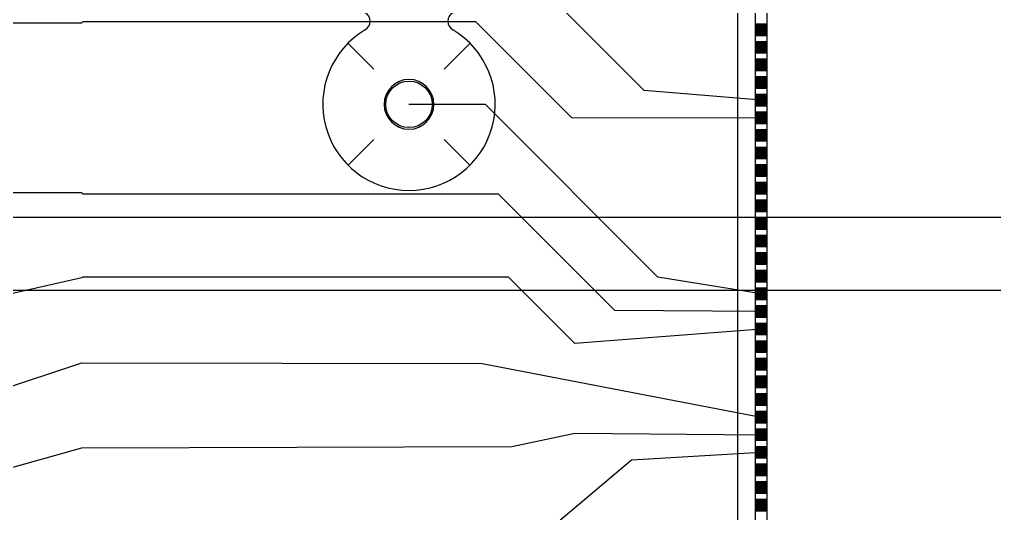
# Model space of a CAD drawing. Header units: inches. Extents: x -0.63 to 3.45, y 0 to 2.67.
# Drawn here: x 0.6427 to 0.9364, y 0.9918 to 1.1405 of the extents above; entities that cross this region are included whole.
import ezdxf

# ---------------------------------------------------------------- set-up
doc = ezdxf.new("R2010")
doc.units = ezdxf.units.IN
doc.header["$MEASUREMENT"] = 0
for name, color, linetype in [('Bottom', 7, 'Continuous'), ('DIE_PAD_Layer_20', 7, 'Continuous'), ('L2_GND', 7, 'Continuous'), ('L5_GND', 7, 'Continuous'), ('Layer_20', 7, 'Continuous'), ('LAYNR4', 7, 'Continuous'), ('LAYNR5', 7, 'Continuous'), ('LAYNR8', 7, 'Continuous'), ('PADLAYER_BOT', 7, 'Continuous'), ('PADLAYER_INNER', 7, 'Continuous'), ('PADLAYER_TOP', 7, 'Continuous'), ('TOOL_TOP', 7, 'Continuous'), ('Trace_Route_Top', 7, 'Continuous')]:
    doc.layers.add(name, color=color, linetype=linetype)

# ---------------------------------------------------------------- blocks, each defined once
blk = doc.blocks.new('SE43')
at = {"layer": 'Trace_Route_Top', "color": 7, "linetype": 'Continuous'}
blk.add_line((0.86606, 1.04735), (0.81, 1.043), dxfattribs=at)
blk = doc.blocks.new('SE42')
at = {"layer": 'Trace_Route_Top'}
blk.add_blockref('SE43', (0, 0), dxfattribs=at)
blk = doc.blocks.new('SE45')
at = {"layer": 'Trace_Route_Top', "color": 7, "linetype": 'Continuous'}
for p, q in [((0.79, 1.063), (0.789, 1.063)), ((0.81, 1.043), (0.79, 1.063))]:
    blk.add_line(p, q, dxfattribs=at)
blk = doc.blocks.new('SE44')
at = {"layer": 'Trace_Route_Top'}
blk.add_blockref('SE45', (0, 0), dxfattribs=at)
blk = doc.blocks.new('SE47')
at = {"layer": 'Trace_Route_Top', "color": 7, "linetype": 'Continuous'}
blk.add_line((0.789, 1.063), (0.66162, 1.063), dxfattribs=at)
blk = doc.blocks.new('SE46')
at = {"layer": 'Trace_Route_Top'}
blk.add_blockref('SE47', (0, 0), dxfattribs=at)
blk = doc.blocks.new('SE49')
at = {"layer": 'Trace_Route_Top', "color": 7, "linetype": 'Continuous'}
blk.add_line((0.66162, 1.063), (0.66142, 1.0628), dxfattribs=at)
blk = doc.blocks.new('SE48')
at = {"layer": 'Trace_Route_Top'}
blk.add_blockref('SE49', (0, 0), dxfattribs=at)
blk = doc.blocks.new('SE51')
at = {"layer": 'Trace_Route_Top', "color": 7, "linetype": 'Continuous'}
blk.add_line((0.66142, 1.0628), (0.56, 1.04), dxfattribs=at)
blk = doc.blocks.new('SE50')
at = {"layer": 'Trace_Route_Top'}
blk.add_blockref('SE51', (0, 0), dxfattribs=at)
blk = doc.blocks.new('SE111')
at = {"layer": 'Trace_Route_Top', "color": 7, "linetype": 'Continuous'}
blk.add_line((0.86606, 1.05265), (0.82203, 1.05297), dxfattribs=at)
blk = doc.blocks.new('SE110')
at = {"layer": 'Trace_Route_Top'}
blk.add_blockref('SE111', (0, 0), dxfattribs=at)
blk = doc.blocks.new('SE113')
at = {"layer": 'Trace_Route_Top', "color": 7, "linetype": 'Continuous'}
blk.add_line((0.82203, 1.05297), (0.787, 1.088), dxfattribs=at)
blk = doc.blocks.new('SE112')
at = {"layer": 'Trace_Route_Top'}
blk.add_blockref('SE113', (0, 0), dxfattribs=at)
blk = doc.blocks.new('SE115')
at = {"layer": 'Trace_Route_Top', "color": 7, "linetype": 'Continuous'}
blk.add_line((0.787, 1.088), (0.6618, 1.088), dxfattribs=at)
blk = doc.blocks.new('SE114')
at = {"layer": 'Trace_Route_Top'}
blk.add_blockref('SE115', (0, 0), dxfattribs=at)
blk = doc.blocks.new('SE117')
at = {"layer": 'Trace_Route_Top', "color": 7, "linetype": 'Continuous'}
blk.add_line((0.6618, 1.088), (0.66142, 1.08839), dxfattribs=at)
blk = doc.blocks.new('SE116')
at = {"layer": 'Trace_Route_Top'}
blk.add_blockref('SE117', (0, 0), dxfattribs=at)
blk = doc.blocks.new('SE119')
at = {"layer": 'Trace_Route_Top', "color": 7, "linetype": 'Continuous'}
for p, q in [((0.56161, 1.08839), (0.56, 1.09)), ((0.66142, 1.08839), (0.56161, 1.08839))]:
    blk.add_line(p, q, dxfattribs=at)
blk = doc.blocks.new('SE118')
at = {"layer": 'Trace_Route_Top'}
blk.add_blockref('SE119', (0, 0), dxfattribs=at)
blk = doc.blocks.new('SE203')
at = {"layer": 'Trace_Route_Top', "color": 7, "linetype": 'Continuous'}
for p, q in [((0.56, 1.14), (0.56043, 1.13957)), ((0.56043, 1.13957), (0.66142, 1.13957))]:
    blk.add_line(p, q, dxfattribs=at)
blk = doc.blocks.new('SE202')
at = {"layer": 'Trace_Route_Top'}
blk.add_blockref('SE203', (0, 0), dxfattribs=at)
blk = doc.blocks.new('SE205')
at = {"layer": 'Trace_Route_Top', "color": 7, "linetype": 'Continuous'}
for p, q in [((0.66142, 1.13957), (0.66181, 1.13996)), ((0.66181, 1.13996), (0.78004, 1.13996))]:
    blk.add_line(p, q, dxfattribs=at)
blk = doc.blocks.new('SE204')
at = {"layer": 'Trace_Route_Top'}
blk.add_blockref('SE205', (0, 0), dxfattribs=at)
blk = doc.blocks.new('SE207')
at = {"layer": 'Trace_Route_Top', "color": 7, "linetype": 'Continuous'}
blk.add_line((0.78004, 1.13996), (0.80898, 1.11102), dxfattribs=at)
blk = doc.blocks.new('SE206')
at = {"layer": 'Trace_Route_Top'}
blk.add_blockref('SE207', (0, 0), dxfattribs=at)
blk = doc.blocks.new('SE209')
at = {"layer": 'Trace_Route_Top', "color": 7, "linetype": 'Continuous'}
blk.add_line((0.80898, 1.11102), (0.86606, 1.11096), dxfattribs=at)
blk = doc.blocks.new('SE208')
at = {"layer": 'Trace_Route_Top'}
blk.add_blockref('SE209', (0, 0), dxfattribs=at)
blk = doc.blocks.new('SE269')
at = {"layer": 'Trace_Route_Top', "color": 7, "linetype": 'Continuous'}
for p, q in [((0.58, 1.01), (0.66142, 1.0372)), ((0.66142, 1.0372), (0.782, 1.037))]:
    blk.add_line(p, q, dxfattribs=at)
blk = doc.blocks.new('SE268')
at = {"layer": 'Trace_Route_Top'}
blk.add_blockref('SE269', (0, 0), dxfattribs=at)
blk = doc.blocks.new('SE271')
at = {"layer": 'Trace_Route_Top', "color": 7, "linetype": 'Continuous'}
blk.add_line((0.782, 1.037), (0.86606, 1.02085), dxfattribs=at)
blk = doc.blocks.new('SE270')
at = {"layer": 'Trace_Route_Top'}
blk.add_blockref('SE271', (0, 0), dxfattribs=at)
blk = doc.blocks.new('SE277')
at = {"layer": 'Trace_Route_Top', "color": 7, "linetype": 'Continuous'}
for p, q in [((0.585, 0.99), (0.66142, 1.01161)), ((0.66142, 1.01161), (0.791, 1.012))]:
    blk.add_line(p, q, dxfattribs=at)
blk = doc.blocks.new('SE276')
at = {"layer": 'Trace_Route_Top'}
blk.add_blockref('SE277', (0, 0), dxfattribs=at)
blk = doc.blocks.new('SE279')
at = {"layer": 'Trace_Route_Top', "color": 7, "linetype": 'Continuous'}
for p, q in [((0.791, 1.012), (0.81, 1.016)), ((0.81, 1.016), (0.86606, 1.01554))]:
    blk.add_line(p, q, dxfattribs=at)
blk = doc.blocks.new('SE278')
at = {"layer": 'Trace_Route_Top'}
blk.add_blockref('SE279', (0, 0), dxfattribs=at)
blk = doc.blocks.new('SE433')
at = {"layer": 'Trace_Route_Top', "color": 7, "linetype": 'Continuous'}
blk.add_line((0.86606, 1.11626), (0.83083, 1.11917), dxfattribs=at)
blk = doc.blocks.new('SE432')
at = {"layer": 'Trace_Route_Top'}
blk.add_blockref('SE433', (0, 0), dxfattribs=at)
blk = doc.blocks.new('SE435')
at = {"layer": 'Trace_Route_Top', "color": 7, "linetype": 'Continuous'}
blk.add_line((0.83083, 1.11917), (0.785, 1.165), dxfattribs=at)
blk = doc.blocks.new('SE434')
at = {"layer": 'Trace_Route_Top'}
blk.add_blockref('SE435', (0, 0), dxfattribs=at)
blk = doc.blocks.new('SE443')
at = {"layer": 'Trace_Route_Top', "color": 7, "linetype": 'Continuous'}
blk.add_line((0.86606, 1.05795), (0.835, 1.063), dxfattribs=at)
blk = doc.blocks.new('SE442')
at = {"layer": 'Trace_Route_Top'}
blk.add_blockref('SE443', (0, 0), dxfattribs=at)
blk = doc.blocks.new('SE445')
at = {"layer": 'Trace_Route_Top', "color": 7, "linetype": 'Continuous'}
for p, q in [((0.783, 1.115), (0.76, 1.115)), ((0.835, 1.063), (0.783, 1.115))]:
    blk.add_line(p, q, dxfattribs=at)
blk = doc.blocks.new('SE444')
at = {"layer": 'Trace_Route_Top'}
blk.add_blockref('SE445', (0, 0), dxfattribs=at)
blk = doc.blocks.new('SE555')
at = {"layer": 'Trace_Route_Top', "color": 7, "linetype": 'Continuous'}
for p, q in [((0.8, 0.98524), (0.827, 1.008)), ((0.827, 1.008), (0.86606, 1.01024))]:
    blk.add_line(p, q, dxfattribs=at)
blk = doc.blocks.new('SE554')
at = {"layer": 'Trace_Route_Top'}
blk.add_blockref('SE555', (0, 0), dxfattribs=at)
blk = doc.blocks.new('SE723')
at = {"layer": 'L2_GND', "color": 7, "linetype": 'Continuous'}
for centre, radius, start, end in [((0.76, 1.16497), 0.02597, 300.5, 239.5), ((0.74529, 1.14), 0.00301, 300.5, 59.5), ((0.77471, 1.14), 0.00301, 120.5, 239.5), ((0.76, 1.11503), 0.02597, 120.5, 59.5)]:
    blk.add_arc(centre, radius, start, end, dxfattribs=at)
blk = doc.blocks.new('SE722')
at = {"layer": 'L2_GND'}
blk.add_blockref('SE723', (0, 0), dxfattribs=at)
blk = doc.blocks.new('SE967')
at = {"layer": 'L2_GND', "color": 7, "linetype": 'Continuous'}
blk.add_line((0.77838, 1.13338), (0.77061, 1.12561), dxfattribs=at)
blk = doc.blocks.new('SE966')
at = {"layer": 'L2_GND'}
blk.add_blockref('SE967', (0, 0), dxfattribs=at)
blk = doc.blocks.new('SE969')
at = {"layer": 'L2_GND', "color": 7, "linetype": 'Continuous'}
blk.add_line((0.74162, 1.13338), (0.74939, 1.12561), dxfattribs=at)
blk = doc.blocks.new('SE968')
at = {"layer": 'L2_GND'}
blk.add_blockref('SE969', (0, 0), dxfattribs=at)
blk = doc.blocks.new('SE971')
at = {"layer": 'L2_GND', "color": 7, "linetype": 'Continuous'}
blk.add_line((0.74162, 1.09662), (0.74939, 1.10439), dxfattribs=at)
blk = doc.blocks.new('SE970')
at = {"layer": 'L2_GND'}
blk.add_blockref('SE971', (0, 0), dxfattribs=at)
blk = doc.blocks.new('SE973')
at = {"layer": 'L2_GND', "color": 7, "linetype": 'Continuous'}
blk.add_line((0.77838, 1.09662), (0.77061, 1.10439), dxfattribs=at)
blk = doc.blocks.new('SE972')
at = {"layer": 'L2_GND'}
blk.add_blockref('SE973', (0, 0), dxfattribs=at)
blk = doc.blocks.new('SE1271')
at = {"layer": 'LAYNR4', "color": 7, "linetype": 'Continuous'}
for centre, radius, start, end in [((0.74529, 1.14), 0.00301, 300.5, 59.5), ((0.77471, 1.14), 0.00301, 120.5, 239.5), ((0.76, 1.11503), 0.02597, 120.5, 59.5)]:
    blk.add_arc(centre, radius, start, end, dxfattribs=at)
blk = doc.blocks.new('SE1270')
at = {"layer": 'LAYNR4'}
blk.add_blockref('SE1271', (0, 0), dxfattribs=at)
blk = doc.blocks.new('SE1367')
at = {"layer": 'L5_GND', "color": 7, "linetype": 'Continuous'}
for centre, radius, start, end in [((0.76, 1.16497), 0.02597, 300.5, 239.5), ((0.74529, 1.14), 0.00301, 300.5, 59.5), ((0.77471, 1.14), 0.00301, 120.5, 239.5), ((0.76, 1.11503), 0.02597, 120.5, 59.5)]:
    blk.add_arc(centre, radius, start, end, dxfattribs=at)
blk = doc.blocks.new('SE1366')
at = {"layer": 'L5_GND'}
blk.add_blockref('SE1367', (0, 0), dxfattribs=at)
blk = doc.blocks.new('SE1611')
at = {"layer": 'L5_GND', "color": 7, "linetype": 'Continuous'}
blk.add_line((0.77838, 1.13338), (0.77061, 1.12561), dxfattribs=at)
blk = doc.blocks.new('SE1610')
at = {"layer": 'L5_GND'}
blk.add_blockref('SE1611', (0, 0), dxfattribs=at)
blk = doc.blocks.new('SE1613')
at = {"layer": 'L5_GND', "color": 7, "linetype": 'Continuous'}
blk.add_line((0.74162, 1.13338), (0.74939, 1.12561), dxfattribs=at)
blk = doc.blocks.new('SE1612')
at = {"layer": 'L5_GND'}
blk.add_blockref('SE1613', (0, 0), dxfattribs=at)
blk = doc.blocks.new('SE1615')
at = {"layer": 'L5_GND', "color": 7, "linetype": 'Continuous'}
blk.add_line((0.74162, 1.09662), (0.74939, 1.10439), dxfattribs=at)
blk = doc.blocks.new('SE1614')
at = {"layer": 'L5_GND'}
blk.add_blockref('SE1615', (0, 0), dxfattribs=at)
blk = doc.blocks.new('SE1617')
at = {"layer": 'L5_GND', "color": 7, "linetype": 'Continuous'}
blk.add_line((0.77838, 1.09662), (0.77061, 1.10439), dxfattribs=at)
blk = doc.blocks.new('SE1616')
at = {"layer": 'L5_GND'}
blk.add_blockref('SE1617', (0, 0), dxfattribs=at)
blk = doc.blocks.new('SE1887')
at = {"layer": 'LAYNR5', "color": 7, "linetype": 'Continuous'}
blk.add_line((0.46837, 1.081), (0.96876, 1.081), dxfattribs=at)
blk = doc.blocks.new('SE1886')
at = {"layer": 'LAYNR5'}
blk.add_blockref('SE1887', (0, 0), dxfattribs=at)
blk = doc.blocks.new('SE1893')
at = {"layer": 'LAYNR5', "color": 7, "linetype": 'Continuous'}
for centre, radius, start, end in [((0.76, 1.16497), 0.02597, 300.5, 239.5), ((0.74529, 1.14), 0.00301, 300.5, 59.5), ((0.77471, 1.14), 0.00301, 120.5, 239.5), ((0.76, 1.11503), 0.02597, 120.5, 59.5)]:
    blk.add_arc(centre, radius, start, end, dxfattribs=at)
blk = doc.blocks.new('SE1892')
at = {"layer": 'LAYNR5'}
blk.add_blockref('SE1893', (0, 0), dxfattribs=at)
blk = doc.blocks.new('SE1991')
at = {"layer": 'LAYNR5', "color": 7, "linetype": 'Continuous'}
blk.add_line((0.9692, 1.059), (0.46419, 1.059), dxfattribs=at)
blk = doc.blocks.new('SE1990')
at = {"layer": 'LAYNR5'}
blk.add_blockref('SE1991', (0, 0), dxfattribs=at)
blk = doc.blocks.new('SE2125')
at = {"layer": 'Bottom', "color": 7, "linetype": 'Continuous'}
for centre, radius, start, end in [((0.76, 1.16497), 0.02597, 300.5, 239.5), ((0.74529, 1.14), 0.00301, 300.5, 59.5), ((0.77471, 1.14), 0.00301, 120.5, 239.5), ((0.76, 1.11503), 0.02597, 120.5, 59.5)]:
    blk.add_arc(centre, radius, start, end, dxfattribs=at)
blk = doc.blocks.new('SE2124')
at = {"layer": 'Bottom'}
blk.add_blockref('SE2125', (0, 0), dxfattribs=at)
blk = doc.blocks.new('SE2499')
at = {"layer": 'PADLAYER_TOP', "color": 7, "linetype": 'Continuous'}
for start, end in [(0, 180), (180, 0)]:
    blk.add_arc((0.76, 1.115), 0.0075, start, end, dxfattribs=at)
blk = doc.blocks.new('SE2498')
at = {"layer": 'PADLAYER_TOP'}
blk.add_blockref('SE2499', (0, 0), dxfattribs=at)
blk = doc.blocks.new('SE2501')
at = {"layer": 'PADLAYER_INNER', "color": 7, "linetype": 'Continuous'}
for start, end in [(0, 180), (180, 0)]:
    blk.add_arc((0.76, 1.115), 0.0075, start, end, dxfattribs=at)
blk = doc.blocks.new('SE2500')
at = {"layer": 'PADLAYER_INNER'}
blk.add_blockref('SE2501', (0, 0), dxfattribs=at)
blk = doc.blocks.new('SE2503')
at = {"layer": 'PADLAYER_BOT', "color": 7, "linetype": 'Continuous'}
for start, end in [(0, 180), (180, 0)]:
    blk.add_arc((0.76, 1.115), 0.0075, start, end, dxfattribs=at)
blk = doc.blocks.new('SE2502')
at = {"layer": 'PADLAYER_BOT'}
blk.add_blockref('SE2503', (0, 0), dxfattribs=at)
blk = doc.blocks.new('SE3825')
at = {"layer": 'Layer_20', "color": 7, "linetype": 'Continuous'}
for p, q in [((0.85909, 1.18888), (1.14091, 1.18888)), ((0.85909, 0.91112), (0.85909, 1.18888)), ((1.14091, 1.18888), (1.14091, 0.91112)), ((1.14091, 0.91112), (0.85909, 0.91112))]:
    blk.add_line(p, q, dxfattribs=at)
blk = doc.blocks.new('SE3824')
at = {"layer": 'Layer_20'}
blk.add_blockref('SE3825', (0, 0), dxfattribs=at)
blk = doc.blocks.new('SE3831')
at = {"layer": 'LAYNR8', "color": 7, "linetype": 'Continuous'}
for p, q in [((0.86437, 0.92374), (0.86437, 1.17626)), ((0.86437, 1.17626), (0.86776, 1.17626)), ((0.86776, 1.17626), (0.86776, 0.92374)), ((0.86776, 0.92374), (0.86437, 0.92374))]:
    blk.add_line(p, q, dxfattribs=at)
blk = doc.blocks.new('SE3830')
at = {"layer": 'LAYNR8'}
blk.add_blockref('SE3831', (0, 0), dxfattribs=at)

msp = doc.modelspace()

# ---------------------------------------------------------------- hatches: boundary and pattern name
at = {"layer": 'DIE_PAD_Layer_20', "linetype": 'Continuous'}
for points in [[(0.86437, 1.13577), (0.86776, 1.13577), (0.86776, 1.13916), (0.86437, 1.13916)], [(0.86437, 1.13047), (0.86776, 1.13047), (0.86776, 1.13386), (0.86437, 1.13386)], [(0.86437, 1.12517), (0.86776, 1.12517), (0.86776, 1.12855), (0.86437, 1.12855)], [(0.86437, 1.11987), (0.86776, 1.11987), (0.86776, 1.12325), (0.86437, 1.12325)], [(0.86437, 1.11457), (0.86776, 1.11457), (0.86776, 1.11795), (0.86437, 1.11795)], [(0.86437, 1.10927), (0.86776, 1.10927), (0.86776, 1.11265), (0.86437, 1.11265)], [(0.86437, 1.10397), (0.86776, 1.10397), (0.86776, 1.10735), (0.86437, 1.10735)], [(0.86437, 1.09866), (0.86776, 1.09866), (0.86776, 1.10205), (0.86437, 1.10205)], [(0.86437, 1.09336), (0.86776, 1.09336), (0.86776, 1.09675), (0.86437, 1.09675)], [(0.86437, 1.08806), (0.86776, 1.08806), (0.86776, 1.09145), (0.86437, 1.09145)], [(0.86437, 1.08276), (0.86776, 1.08276), (0.86776, 1.08615), (0.86437, 1.08615)], [(0.86437, 1.07746), (0.86776, 1.07746), (0.86776, 1.08085), (0.86437, 1.08085)], [(0.86437, 1.07216), (0.86776, 1.07216), (0.86776, 1.07555), (0.86437, 1.07555)], [(0.86437, 1.06686), (0.86776, 1.06686), (0.86776, 1.07025), (0.86437, 1.07025)], [(0.86437, 1.06156), (0.86776, 1.06156), (0.86776, 1.06494), (0.86437, 1.06494)], [(0.86437, 1.05626), (0.86776, 1.05626), (0.86776, 1.05964), (0.86437, 1.05964)], [(0.86437, 1.05096), (0.86776, 1.05096), (0.86776, 1.05434), (0.86437, 1.05434)], [(0.86437, 1.04566), (0.86776, 1.04566), (0.86776, 1.04904), (0.86437, 1.04904)], [(0.86437, 1.04036), (0.86776, 1.04036), (0.86776, 1.04374), (0.86437, 1.04374)], [(0.86437, 1.03506), (0.86776, 1.03506), (0.86776, 1.03844), (0.86437, 1.03844)], [(0.86437, 1.02975), (0.86776, 1.02975), (0.86776, 1.03314), (0.86437, 1.03314)], [(0.86437, 1.02445), (0.86776, 1.02445), (0.86776, 1.02784), (0.86437, 1.02784)], [(0.86437, 1.01915), (0.86776, 1.01915), (0.86776, 1.02254), (0.86437, 1.02254)], [(0.86437, 1.01385), (0.86776, 1.01385), (0.86776, 1.01724), (0.86437, 1.01724)], [(0.86437, 1.00855), (0.86776, 1.00855), (0.86776, 1.01194), (0.86437, 1.01194)], [(0.86437, 1.00325), (0.86776, 1.00325), (0.86776, 1.00664), (0.86437, 1.00664)], [(0.86437, 0.99795), (0.86776, 0.99795), (0.86776, 1.00134), (0.86437, 1.00134)], [(0.86437, 0.99265), (0.86776, 0.99265), (0.86776, 0.99603), (0.86437, 0.99603)]]:
    msp.add_hatch(color=7, dxfattribs=at).paths.add_polyline_path(points)
at = {"layer": 'PADLAYER_TOP', "linetype": 'Continuous'}
for points in [[(0.86437, 1.13577), (0.86776, 1.13577), (0.86776, 1.13916), (0.86437, 1.13916)], [(0.86437, 1.13047), (0.86776, 1.13047), (0.86776, 1.13386), (0.86437, 1.13386)], [(0.86437, 1.12517), (0.86776, 1.12517), (0.86776, 1.12855), (0.86437, 1.12855)], [(0.86437, 1.11987), (0.86776, 1.11987), (0.86776, 1.12325), (0.86437, 1.12325)], [(0.86437, 1.11457), (0.86776, 1.11457), (0.86776, 1.11795), (0.86437, 1.11795)], [(0.86437, 1.10927), (0.86776, 1.10927), (0.86776, 1.11265), (0.86437, 1.11265)], [(0.86437, 1.10397), (0.86776, 1.10397), (0.86776, 1.10735), (0.86437, 1.10735)], [(0.86437, 1.09866), (0.86776, 1.09866), (0.86776, 1.10205), (0.86437, 1.10205)], [(0.86437, 1.09336), (0.86776, 1.09336), (0.86776, 1.09675), (0.86437, 1.09675)], [(0.86437, 1.08806), (0.86776, 1.08806), (0.86776, 1.09145), (0.86437, 1.09145)], [(0.86437, 1.08276), (0.86776, 1.08276), (0.86776, 1.08615), (0.86437, 1.08615)], [(0.86437, 1.07746), (0.86776, 1.07746), (0.86776, 1.08085), (0.86437, 1.08085)], [(0.86437, 1.07216), (0.86776, 1.07216), (0.86776, 1.07555), (0.86437, 1.07555)], [(0.86437, 1.06686), (0.86776, 1.06686), (0.86776, 1.07025), (0.86437, 1.07025)], [(0.86437, 1.06156), (0.86776, 1.06156), (0.86776, 1.06494), (0.86437, 1.06494)], [(0.86437, 1.05626), (0.86776, 1.05626), (0.86776, 1.05964), (0.86437, 1.05964)], [(0.86437, 1.05096), (0.86776, 1.05096), (0.86776, 1.05434), (0.86437, 1.05434)], [(0.86437, 1.04566), (0.86776, 1.04566), (0.86776, 1.04904), (0.86437, 1.04904)], [(0.86437, 1.04036), (0.86776, 1.04036), (0.86776, 1.04374), (0.86437, 1.04374)], [(0.86437, 1.03506), (0.86776, 1.03506), (0.86776, 1.03844), (0.86437, 1.03844)], [(0.86437, 1.02975), (0.86776, 1.02975), (0.86776, 1.03314), (0.86437, 1.03314)], [(0.86437, 1.02445), (0.86776, 1.02445), (0.86776, 1.02784), (0.86437, 1.02784)], [(0.86437, 1.01915), (0.86776, 1.01915), (0.86776, 1.02254), (0.86437, 1.02254)], [(0.86437, 1.01385), (0.86776, 1.01385), (0.86776, 1.01724), (0.86437, 1.01724)], [(0.86437, 1.00855), (0.86776, 1.00855), (0.86776, 1.01194), (0.86437, 1.01194)], [(0.86437, 1.00325), (0.86776, 1.00325), (0.86776, 1.00664), (0.86437, 1.00664)], [(0.86437, 0.99795), (0.86776, 0.99795), (0.86776, 1.00134), (0.86437, 1.00134)], [(0.86437, 0.99265), (0.86776, 0.99265), (0.86776, 0.99603), (0.86437, 0.99603)]]:
    msp.add_hatch(color=7, dxfattribs=at).paths.add_polyline_path(points)

# ---------------------------------------------------------------- linework, layer by layer
at = {"layer": 'DIE_PAD_Layer_20', "color": 7, "linetype": 'Continuous'}
for p, q in [((0.86776, 1.13916), (0.86437, 1.13916)), ((0.86437, 1.13916), (0.86437, 1.13577)), ((0.86776, 1.13577), (0.86776, 1.13916)), ((0.86437, 1.13577), (0.86776, 1.13577)), ((0.86776, 1.13386), (0.86437, 1.13386)), ((0.86437, 1.13386), (0.86437, 1.13047)), ((0.86776, 1.13047), (0.86776, 1.13386)), ((0.86437, 1.13047), (0.86776, 1.13047)), ((0.86776, 1.12855), (0.86437, 1.12855)), ((0.86437, 1.12855), (0.86437, 1.12517)), ((0.86776, 1.12517), (0.86776, 1.12855)), ((0.86437, 1.12517), (0.86776, 1.12517)), ((0.86776, 1.12325), (0.86437, 1.12325)), ((0.86437, 1.12325), (0.86437, 1.11987)), ((0.86776, 1.11987), (0.86776, 1.12325)), ((0.86437, 1.11987), (0.86776, 1.11987)), ((0.86776, 1.11795), (0.86437, 1.11795)), ((0.86437, 1.11795), (0.86437, 1.11457)), ((0.86776, 1.11457), (0.86776, 1.11795)), ((0.86437, 1.11457), (0.86776, 1.11457)), ((0.86776, 1.11265), (0.86437, 1.11265)), ((0.86437, 1.11265), (0.86437, 1.10927)), ((0.86776, 1.10927), (0.86776, 1.11265)), ((0.86437, 1.10927), (0.86776, 1.10927)), ((0.86776, 1.10735), (0.86437, 1.10735)), ((0.86437, 1.10735), (0.86437, 1.10397)), ((0.86776, 1.10397), (0.86776, 1.10735)), ((0.86437, 1.10397), (0.86776, 1.10397)), ((0.86776, 1.10205), (0.86437, 1.10205)), ((0.86437, 1.10205), (0.86437, 1.09866)), ((0.86776, 1.09866), (0.86776, 1.10205)), ((0.86437, 1.09866), (0.86776, 1.09866)), ((0.86776, 1.09675), (0.86437, 1.09675)), ((0.86437, 1.09675), (0.86437, 1.09336)), ((0.86776, 1.09336), (0.86776, 1.09675)), ((0.86437, 1.09336), (0.86776, 1.09336)), ((0.86776, 1.09145), (0.86437, 1.09145)), ((0.86437, 1.09145), (0.86437, 1.08806)), ((0.86776, 1.08806), (0.86776, 1.09145)), ((0.86437, 1.08806), (0.86776, 1.08806)), ((0.86776, 1.08615), (0.86437, 1.08615)), ((0.86437, 1.08615), (0.86437, 1.08276)), ((0.86776, 1.08276), (0.86776, 1.08615)), ((0.86437, 1.08276), (0.86776, 1.08276)), ((0.86776, 1.08085), (0.86437, 1.08085)), ((0.86437, 1.08085), (0.86437, 1.07746)), ((0.86776, 1.07746), (0.86776, 1.08085)), ((0.86437, 1.07746), (0.86776, 1.07746)), ((0.86776, 1.07555), (0.86437, 1.07555)), ((0.86437, 1.07555), (0.86437, 1.07216)), ((0.86776, 1.07216), (0.86776, 1.07555)), ((0.86437, 1.07216), (0.86776, 1.07216)), ((0.86776, 1.07025), (0.86437, 1.07025)), ((0.86437, 1.07025), (0.86437, 1.06686)), ((0.86776, 1.06686), (0.86776, 1.07025)), ((0.86437, 1.06686), (0.86776, 1.06686)), ((0.86776, 1.06494), (0.86437, 1.06494)), ((0.86437, 1.06494), (0.86437, 1.06156)), ((0.86776, 1.06156), (0.86776, 1.06494)), ((0.86437, 1.06156), (0.86776, 1.06156)), ((0.86776, 1.05964), (0.86437, 1.05964)), ((0.86437, 1.05964), (0.86437, 1.05626)), ((0.86776, 1.05626), (0.86776, 1.05964)), ((0.86437, 1.05626), (0.86776, 1.05626)), ((0.86776, 1.05434), (0.86437, 1.05434)), ((0.86437, 1.05434), (0.86437, 1.05096)), ((0.86776, 1.05096), (0.86776, 1.05434)), ((0.86437, 1.05096), (0.86776, 1.05096)), ((0.86776, 1.04904), (0.86437, 1.04904)), ((0.86437, 1.04904), (0.86437, 1.04566)), ((0.86776, 1.04566), (0.86776, 1.04904)), ((0.86437, 1.04566), (0.86776, 1.04566)), ((0.86776, 1.04374), (0.86437, 1.04374)), ((0.86437, 1.04374), (0.86437, 1.04036)), ((0.86776, 1.04036), (0.86776, 1.04374)), ((0.86437, 1.04036), (0.86776, 1.04036)), ((0.86776, 1.03844), (0.86437, 1.03844)), ((0.86437, 1.03844), (0.86437, 1.03506)), ((0.86776, 1.03506), (0.86776, 1.03844)), ((0.86437, 1.03506), (0.86776, 1.03506)), ((0.86776, 1.03314), (0.86437, 1.03314)), ((0.86437, 1.03314), (0.86437, 1.02975)), ((0.86776, 1.02975), (0.86776, 1.03314)), ((0.86437, 1.02975), (0.86776, 1.02975)), ((0.86776, 1.02784), (0.86437, 1.02784)), ((0.86437, 1.02784), (0.86437, 1.02445)), ((0.86776, 1.02445), (0.86776, 1.02784)), ((0.86437, 1.02445), (0.86776, 1.02445)), ((0.86776, 1.02254), (0.86437, 1.02254)), ((0.86437, 1.02254), (0.86437, 1.01915)), ((0.86776, 1.01915), (0.86776, 1.02254)), ((0.86437, 1.01915), (0.86776, 1.01915)), ((0.86776, 1.01724), (0.86437, 1.01724)), ((0.86437, 1.01724), (0.86437, 1.01385)), ((0.86776, 1.01385), (0.86776, 1.01724)), ((0.86437, 1.01385), (0.86776, 1.01385)), ((0.86776, 1.01194), (0.86437, 1.01194)), ((0.86437, 1.01194), (0.86437, 1.00855)), ((0.86776, 1.00855), (0.86776, 1.01194)), ((0.86437, 1.00855), (0.86776, 1.00855)), ((0.86776, 1.00664), (0.86437, 1.00664)), ((0.86437, 1.00664), (0.86437, 1.00325)), ((0.86776, 1.00325), (0.86776, 1.00664)), ((0.86437, 1.00325), (0.86776, 1.00325)), ((0.86776, 1.00134), (0.86437, 1.00134)), ((0.86437, 1.00134), (0.86437, 0.99795)), ((0.86776, 0.99795), (0.86776, 1.00134)), ((0.86437, 0.99795), (0.86776, 0.99795)), ((0.86776, 0.99603), (0.86437, 0.99603)), ((0.86437, 0.99603), (0.86437, 0.99265)), ((0.86776, 0.99265), (0.86776, 0.99603)), ((0.86437, 0.99265), (0.86776, 0.99265))]:
    msp.add_line(p, q, dxfattribs=at)
at = {"layer": 'PADLAYER_TOP', "color": 7, "linetype": 'Continuous'}
for p, q in [((0.86776, 1.13916), (0.86437, 1.13916)), ((0.86437, 1.13916), (0.86437, 1.13577)), ((0.86776, 1.13577), (0.86776, 1.13916)), ((0.86437, 1.13577), (0.86776, 1.13577)), ((0.86776, 1.13386), (0.86437, 1.13386)), ((0.86437, 1.13386), (0.86437, 1.13047)), ((0.86776, 1.13047), (0.86776, 1.13386)), ((0.86437, 1.13047), (0.86776, 1.13047)), ((0.86776, 1.12855), (0.86437, 1.12855)), ((0.86437, 1.12855), (0.86437, 1.12517)), ((0.86776, 1.12517), (0.86776, 1.12855)), ((0.86437, 1.12517), (0.86776, 1.12517)), ((0.86776, 1.12325), (0.86437, 1.12325)), ((0.86437, 1.12325), (0.86437, 1.11987)), ((0.86776, 1.11987), (0.86776, 1.12325)), ((0.86437, 1.11987), (0.86776, 1.11987)), ((0.86776, 1.11795), (0.86437, 1.11795)), ((0.86437, 1.11795), (0.86437, 1.11457)), ((0.86776, 1.11457), (0.86776, 1.11795)), ((0.86437, 1.11457), (0.86776, 1.11457)), ((0.86776, 1.11265), (0.86437, 1.11265)), ((0.86437, 1.11265), (0.86437, 1.10927)), ((0.86776, 1.10927), (0.86776, 1.11265)), ((0.86437, 1.10927), (0.86776, 1.10927)), ((0.86776, 1.10735), (0.86437, 1.10735)), ((0.86437, 1.10735), (0.86437, 1.10397)), ((0.86776, 1.10397), (0.86776, 1.10735)), ((0.86437, 1.10397), (0.86776, 1.10397)), ((0.86776, 1.10205), (0.86437, 1.10205)), ((0.86437, 1.10205), (0.86437, 1.09866)), ((0.86776, 1.09866), (0.86776, 1.10205)), ((0.86437, 1.09866), (0.86776, 1.09866)), ((0.86776, 1.09675), (0.86437, 1.09675)), ((0.86437, 1.09675), (0.86437, 1.09336)), ((0.86776, 1.09336), (0.86776, 1.09675)), ((0.86437, 1.09336), (0.86776, 1.09336)), ((0.86776, 1.09145), (0.86437, 1.09145)), ((0.86437, 1.09145), (0.86437, 1.08806)), ((0.86776, 1.08806), (0.86776, 1.09145)), ((0.86437, 1.08806), (0.86776, 1.08806)), ((0.86776, 1.08615), (0.86437, 1.08615)), ((0.86437, 1.08615), (0.86437, 1.08276)), ((0.86776, 1.08276), (0.86776, 1.08615)), ((0.86437, 1.08276), (0.86776, 1.08276)), ((0.86776, 1.08085), (0.86437, 1.08085)), ((0.86437, 1.08085), (0.86437, 1.07746)), ((0.86776, 1.07746), (0.86776, 1.08085)), ((0.86437, 1.07746), (0.86776, 1.07746)), ((0.86776, 1.07555), (0.86437, 1.07555)), ((0.86437, 1.07555), (0.86437, 1.07216)), ((0.86776, 1.07216), (0.86776, 1.07555)), ((0.86437, 1.07216), (0.86776, 1.07216)), ((0.86776, 1.07025), (0.86437, 1.07025)), ((0.86437, 1.07025), (0.86437, 1.06686)), ((0.86776, 1.06686), (0.86776, 1.07025)), ((0.86437, 1.06686), (0.86776, 1.06686)), ((0.86776, 1.06494), (0.86437, 1.06494)), ((0.86437, 1.06494), (0.86437, 1.06156)), ((0.86776, 1.06156), (0.86776, 1.06494)), ((0.86437, 1.06156), (0.86776, 1.06156)), ((0.86776, 1.05964), (0.86437, 1.05964)), ((0.86437, 1.05964), (0.86437, 1.05626)), ((0.86776, 1.05626), (0.86776, 1.05964)), ((0.86437, 1.05626), (0.86776, 1.05626)), ((0.86776, 1.05434), (0.86437, 1.05434)), ((0.86437, 1.05434), (0.86437, 1.05096)), ((0.86776, 1.05096), (0.86776, 1.05434)), ((0.86437, 1.05096), (0.86776, 1.05096)), ((0.86776, 1.04904), (0.86437, 1.04904)), ((0.86437, 1.04904), (0.86437, 1.04566)), ((0.86776, 1.04566), (0.86776, 1.04904)), ((0.86437, 1.04566), (0.86776, 1.04566)), ((0.86776, 1.04374), (0.86437, 1.04374)), ((0.86437, 1.04374), (0.86437, 1.04036)), ((0.86776, 1.04036), (0.86776, 1.04374)), ((0.86437, 1.04036), (0.86776, 1.04036)), ((0.86776, 1.03844), (0.86437, 1.03844)), ((0.86437, 1.03844), (0.86437, 1.03506)), ((0.86776, 1.03506), (0.86776, 1.03844)), ((0.86437, 1.03506), (0.86776, 1.03506)), ((0.86776, 1.03314), (0.86437, 1.03314)), ((0.86437, 1.03314), (0.86437, 1.02975)), ((0.86776, 1.02975), (0.86776, 1.03314)), ((0.86437, 1.02975), (0.86776, 1.02975)), ((0.86776, 1.02784), (0.86437, 1.02784)), ((0.86437, 1.02784), (0.86437, 1.02445)), ((0.86776, 1.02445), (0.86776, 1.02784)), ((0.86437, 1.02445), (0.86776, 1.02445)), ((0.86776, 1.02254), (0.86437, 1.02254)), ((0.86437, 1.02254), (0.86437, 1.01915)), ((0.86776, 1.01915), (0.86776, 1.02254)), ((0.86437, 1.01915), (0.86776, 1.01915)), ((0.86776, 1.01724), (0.86437, 1.01724)), ((0.86437, 1.01724), (0.86437, 1.01385)), ((0.86776, 1.01385), (0.86776, 1.01724)), ((0.86437, 1.01385), (0.86776, 1.01385)), ((0.86776, 1.01194), (0.86437, 1.01194)), ((0.86437, 1.01194), (0.86437, 1.00855)), ((0.86776, 1.00855), (0.86776, 1.01194)), ((0.86437, 1.00855), (0.86776, 1.00855)), ((0.86776, 1.00664), (0.86437, 1.00664)), ((0.86437, 1.00664), (0.86437, 1.00325)), ((0.86776, 1.00325), (0.86776, 1.00664)), ((0.86437, 1.00325), (0.86776, 1.00325)), ((0.86776, 1.00134), (0.86437, 1.00134)), ((0.86437, 1.00134), (0.86437, 0.99795)), ((0.86776, 0.99795), (0.86776, 1.00134)), ((0.86437, 0.99795), (0.86776, 0.99795)), ((0.86776, 0.99603), (0.86437, 0.99603)), ((0.86437, 0.99603), (0.86437, 0.99265)), ((0.86776, 0.99265), (0.86776, 0.99603)), ((0.86437, 0.99265), (0.86776, 0.99265))]:
    msp.add_line(p, q, dxfattribs=at)
at = {"layer": 'TOOL_TOP', "color": 7, "linetype": 'Continuous'}
msp.add_circle((0.76, 1.115), 0.007, dxfattribs=at)

# ---------------------------------------------------------------- block references
for name in ['SE1886', 'SE1270', 'SE1990', 'SE722', 'SE1366', 'SE1892', 'SE2124', 'SE3824', 'SE3830', 'SE434', 'SE202', 'SE204', 'SE206', 'SE968', 'SE1612', 'SE966', 'SE1610', 'SE2498', 'SE2500', 'SE2502', 'SE432', 'SE444', 'SE208', 'SE970', 'SE1614', 'SE972', 'SE1616', 'SE118', 'SE116', 'SE114', 'SE112', 'SE50', 'SE48', 'SE46', 'SE44', 'SE442', 'SE110', 'SE42', 'SE268', 'SE270', 'SE278', 'SE276', 'SE554']:
    msp.add_blockref(name, (0, 0))

doc.saveas('drawing.dxf')
